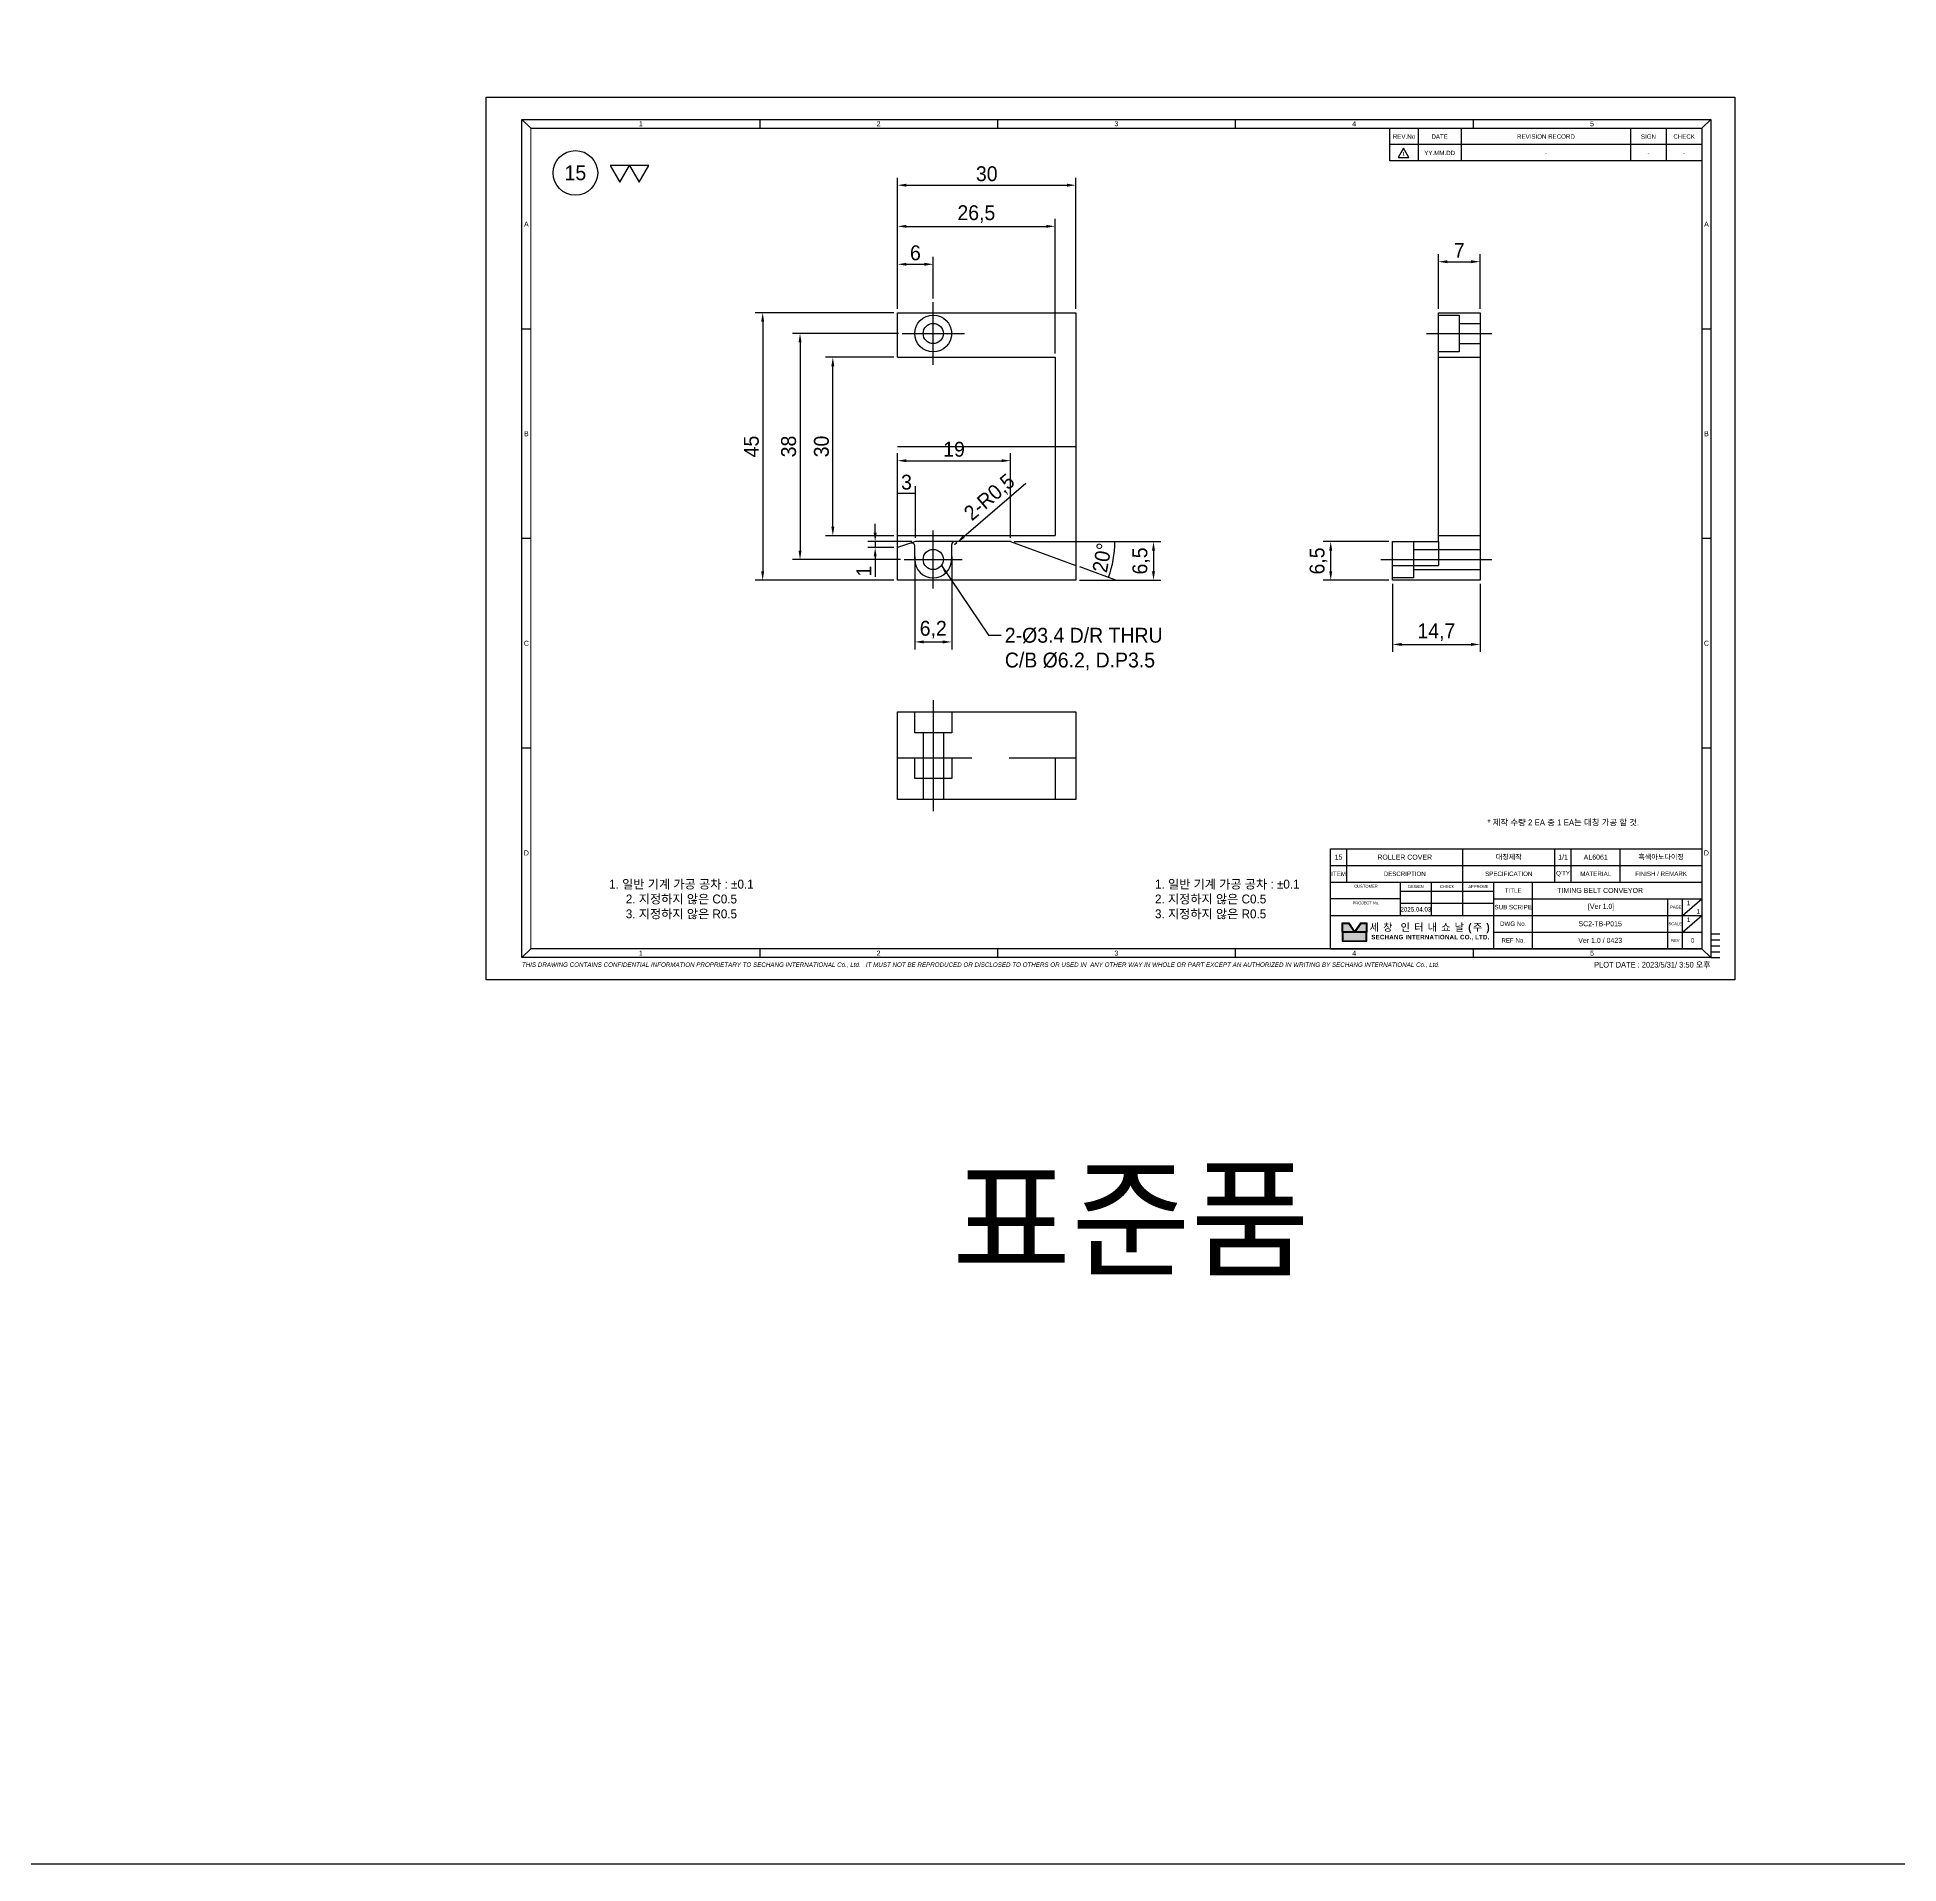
# Model space of a CAD drawing. Header units: inches. Extents: x 0 to 23821, y 0 to 11279.
# Drawn here: x 22828.5 to 23141.6, y 1770.5 to 2077.7 of the extents above; entities that cross this region are included whole.
import ezdxf
from ezdxf.enums import TextEntityAlignment as Align

# ---------------------------------------------------------------- set-up
doc = ezdxf.new("R2010")
doc.units = ezdxf.units.IN
doc.header["$LTSCALE"] = 10
doc.header["$MEASUREMENT"] = 0
for name, pattern in [('CENTER', [2, 1.25, -0.25, 0.25, -0.25]), ('HIDDEN', [0.375, 0.25, -0.125]), ('PHANTOM', [2.5, 1.25, -0.25, 0.25, -0.25, 0.25, -0.25])]:
    doc.linetypes.add(name, pattern=pattern)
doc.layers.get('Defpoints').update_dxf_attribs({"color": 8})
for name, color, linetype in [('11', 1, 'CENTER'), ('22', 2, 'HIDDEN'), ('66', 6, 'PHANTOM'), ('CENTER LINE', 1, 'CENTER'), ('HIDDEN LINE', 4, 'HIDDEN'), ('T', 3, 'Continuous')]:
    doc.layers.add(name, color=color, linetype=linetype)
doc.styles.add('SCI', font='')
doc.styles.get('SCI').set_extended_font_data('Gulim')
doc.dimstyles.new('SCH', dxfattribs={"dimtxt": 2.5, "dimasz": 2, "dimexe": 1.25, "dimexo": 0.625, "dimtad": 1, "dimdec": 8, "dimtxsty": 'SCI', "dimcen": 2.5, "dimclrd": 4, "dimclre": 4, "dimclrt": 7, "dimadec": 8, "dimazin": 2, "dimtfac": 1, "dimtdec": 8, "dimtmove": 0, "dimatfit": 3, "dimfxl": 1, "dimarcsym": 0})

# ---------------------------------------------------------------- blocks, each defined once
blk = doc.blocks.new('A$C5b8731fd')
for p, q in [((0, 0), (-2.25, -3.9)), ((2.25, -3.9), (0, 0)), ((-2.25, -3.9), (2.25, -3.9))]:
    blk.add_line(p, q)
blk = doc.blocks.new('*U546')
at = {"color": 2}
for points in [[(0, 0), (1.5, 2.6), (-1.5, 2.6)], [(3, 0), (4.5, 2.6), (1.5, 2.6)]]:
    blk.add_lwpolyline(points, close=True, dxfattribs=at)
blk = doc.blocks.new('SECHANG TITLE')
h = blk.add_hatch(color=162)
h.dxf.hatch_style = 1
h.paths.add_polyline_path([(6.08, -25.11), (4.21, -25.11), (4.21, -27.9), (7.94, -27.9)])
h.paths.add_polyline_path([(12.06, -25.11), (10.19, -25.11), (8.33, -27.9), (12.06, -27.9)])
h.paths.add_polyline_path([(12.06, -28.1), (4.21, -28.1), (4.21, -30.89), (12.06, -30.89)])
at = {"color": 3}
for p, q in [((125, 0), (125, -33.6)), ((0, -5.6), (125, -5.6)), ((0, -33.6), (0, -5.6)), ((5.5, -11.2), (5.5, -5.6)), ((44.5, -22.4), (44.5, -5.6)), ((75.5, -11.2), (75.5, -5.6)), ((81, -11.2), (81, -5.6)), ((97.5, -11.2), (97.5, -5.6)), ((0, -11.2), (125, -11.2)), ((23.5, -11.2), (23.5, -22.4)), ((34, -22.4), (34, -11.2)), ((55, -33.6), (55, -11.2)), ((68, -33.6), (68, -11.2)), ((23.5, -16.8), (0, -16.8)), ((23.5, -14.2), (55, -14.2)), ((23.5, -18.3), (55, -18.3)), ((55, -16.8), (125, -16.8)), ((113.5, -33.6), (113.5, -16.8)), ((118.5, -22.4), (125, -16.8)), ((118.5, -33.6), (118.5, -16.8)), ((0, -22.4), (125, -22.4)), ((118.5, -28), (125, -22.4)), ((55, -28), (125, -28)), ((0, -33.6), (125, -33.6))]:
    blk.add_line(p, q, dxfattribs=at)
for p, q in [((4, -28), (4, -24.9)), ((4, -24.9), (6.19, -24.9)), ((6.19, -24.9), (8.13, -27.81)), ((10.08, -24.9), (8.13, -27.81)), ((10.08, -24.9), (12.27, -24.9)), ((12.27, -24.9), (12.27, -28)), ((4, -28), (4, -31.1)), ((4, -31.1), (12.27, -31.1)), ((4.21, -27.9), (4.21, -25.11)), ((4.21, -25.11), (6.08, -25.11)), ((7.94, -27.9), (4.21, -27.9)), ((12.06, -28.1), (4.21, -28.1)), ((4.21, -28.1), (4.21, -30.89)), ((4.21, -30.89), (12.06, -30.89)), ((6.08, -25.11), (7.94, -27.9)), ((10.19, -25.11), (8.33, -27.9)), ((12.06, -27.9), (8.33, -27.9)), ((10.19, -25.11), (12.06, -25.11)), ((12.06, -25.11), (12.06, -27.9)), ((12.06, -30.89), (12.06, -28.1)), ((12.27, -31.1), (12.27, -28))]:
    blk.add_line(p, q)
at = {"attachment_point": 5, "style": 'SCI'}
for s, insert, char_height, width in [('ITEM', (2.75, -8.4), 1.5, 5.5), (' CUSTOMER', (11.75, -12.6), 1, 23.5), ('DESCRIPTION', (25, -8.4), 1.5, 39), ('DESIGN', (28.75, -12.7), 1, 10.5), ('CHECK', (39.25, -12.7), 1, 10.5), ('APPROVE', (49.75, -12.7), 1, 10.5), ('SPECIFICATION', (60, -8.4), 1.5, 31), ("Q'TY", (78.25, -8.4), 1.5, 5.5), ('MATERIAL', (89.25, -8.4), 1.5, 16.5), ('FINISH / REMARK', (111.25, -8.4), 1.5, 27.5), (' PROJECT No.', (11.75, -18.2), 1, 23.5), ('TITLE', (61.5, -14), 1.5, 13), ('{\\fGulim|b1|i0|c129|p50;\\T1.45;세창 인터내쇼날(주)}', (33.63, -26.75), 2.5, 38.7333), ('SUB SCRIPE', (61.5, -19.6), 1.5, 13), ('DWG No.', (61.5, -25.2), 1.5, 13), ('SCALE', (116, -25.2), 1, 5), (' PAGE', (116, -19.6), 1, 5), ('{\\fGulim|b1|i0|c129|p50;\\T1.05;SECHANG INTERNATIONAL CO., LTD.}', (33.63, -29.85), 1.5, 38.7333), ('REF No.', (61.5, -30.8), 1.5, 13), ('REV', (116, -30.8), 1, 5)]:
    blk.add_mtext(s, dxfattribs=dict(at, insert=insert, char_height=char_height, width=width))
blk = doc.blocks.new('SECHANG REV')
at = {"color": 7}
blk.add_line((-52.5, 0), (-52.5, 5.5), dxfattribs=at)
blk.add_line((52.5, 0), (-52.5, 0))
at = {"color": 3}
for p, q in [((-43, 5.5), (-43, 0)), ((-28.5, 5.5), (-28.5, 0)), ((28.5, 5.5), (28.5, 0)), ((40.5, 5.5), (40.5, 0)), ((52.5, 5.5), (52.5, 0))]:
    blk.add_line(p, q, dxfattribs=at)
blk = doc.blocks.new('SECHANG A3')
at = {"color": 2}
for p, q in [((-198, 289.5), (-195, 286.5)), ((-118, 289.5), (-118, 286.5)), ((-38, 289.5), (-38, 286.5)), ((42, 289.5), (42, 286.5)), ((122, 289.5), (122, 286.5)), ((202, 289.5), (199, 286.5)), ((-195, 10.5), (-198, 7.5)), ((-118, 10.5), (-118, 7.5)), ((-38, 10.5), (-38, 7.5)), ((42, 10.5), (42, 7.5)), ((122, 10.5), (122, 7.5)), ((199, 10.5), (202, 7.5))]:
    blk.add_line(p, q, dxfattribs=at)
at = {"color": 3}
blk.add_line((94, 286.5), (199, 286.5), dxfattribs=at)
for p, q in [((-198, 219), (-195, 219)), ((199, 219), (202, 219)), ((-195, 148.5), (-198, 148.5)), ((202, 148.5), (199, 148.5)), ((-195, 78), (-198, 78)), ((202, 78), (199, 78)), ((202, 15.5), (205, 15.5))]:
    blk.add_line(p, q)
at = {"color": 1}
blk.add_lwpolyline([(-210, 297), (210, 297), (210, 0), (-210, 0)], close=True, dxfattribs=at)
at = {"color": 2}
blk.add_lwpolyline([(-198, 289.5), (202, 289.5), (202, 7.5), (-198, 7.5)], close=True, dxfattribs=at)
at = {"const_width": 0.4}
blk.add_lwpolyline([(-195, 286.5), (199, 286.5), (199, 10.5), (-195, 10.5)], close=True, dxfattribs=at)
at = {"layer": '11', "ltscale": 5}
blk.add_line((202, 11.5), (205, 11.5), dxfattribs=at)
at = {"layer": '22', "ltscale": 5}
blk.add_line((202, 13.5), (205, 13.5), dxfattribs=at)
at = {"layer": '66', "ltscale": 3}
blk.add_line((202, 9.5), (205, 9.5), dxfattribs=at)
at = {"layer": 'T'}
blk.add_line((202, 7.5), (205, 7.5), dxfattribs=at)
for name, p in [('SECHANG REV', (146.5, 281)), ('SECHANG TITLE', (74, 44.1))]:
    blk.add_blockref(name, p)
at = {"linetype": 'Continuous', "style": 'SCI'}
blk.add_text('PLOT DATE : 2023/5/31/ 3:50 오후', height=1.92, dxfattribs=at).set_placement((201.86, 4.16), align=Align.RIGHT)
at = {"color": 2, "style": 'SCI'}
for s, insert, char_height, width, attachment_point in [('1', (-158, 288), 1.7, 80, 5), ('2', (-78, 288), 1.7, 80, 5), ('3', (2, 288), 1.7, 80, 5), ('4', (82, 288), 1.7, 80, 5), ('5', (162, 288), 1.7, 80, 5), ('A', (-196.5, 254.25), 1.7, 3, 5), ('A', (200.5, 254.25), 1.7, 3, 5), ('B', (-196.5, 183.75), 1.7, 3, 5), ('B', (200.5, 183.75), 1.7, 3, 5), ('C', (-196.5, 113.25), 1.7, 3, 5), ('C', (200.5, 113.25), 1.7, 3, 5), ('D', (-196.5, 42.75), 1.7, 3, 5), ('D', (200.5, 42.75), 1.7, 3, 5), ('1. 일반 기계 가공 공차 : ±0.1\\P2. 지정하지 않은 C0.5\\P3. 지정하지 않은 R0.5', (14.98, 27.07), 3, 83.5818, 4), ('TIMING BELT CONVEYOR', (164.75, 30.1), 1.7, 45.5, 5), ('2025.04.03', (102.75, 23.75), 1.5, 10.5, 5), ('\\pi1.42726;1', (195.75, 23.1), 1.5, 3.25, 4), ('1', (-158, 9), 1.7, 80, 5), ('2', (-78, 9), 1.7, 80, 5), ('3', (2, 9), 1.7, 80, 5), ('4', (82, 9), 1.7, 80, 5), ('5', (162, 9), 1.7, 80, 5)]:
    blk.add_mtext(s, dxfattribs=dict(at, insert=insert, char_height=char_height, width=width, attachment_point=attachment_point))
at = {"char_height": 1.5, "attachment_point": 5, "style": 'SCI'}
for s, insert, width in [('REV.No', (98.75, 283.7), 9.5), ('DATE', (110.75, 283.7), 14.5), ('REVISION RECORD', (146.5, 283.7), 57), ('SIGN', (181, 283.7), 12), ('CHECK', (193, 283.7), 12)]:
    blk.add_mtext(s, dxfattribs=dict(at, insert=insert, width=width))
at = {"color": 3, "insert": (-198, 5), "char_height": 1.5, "width": 400.0238, "attachment_point": 4, "style": 'SCI'}
blk.add_mtext('{\\fArial|b0|i1|c0|p34;THIS DRAWING CONTAINS CONFIDENTIAL INFORMATION PROPRIETARY TO SECHANG INTERNATIONAL Co., Ltd.   IT MUST NOT BE REPRODUCED OR DISCLOSED TO OTHERS OR USED IN  ANY OTHER WAY IN WHOLE OR PART EXCEPT AN AUTHORIZED IN WRITING BY SECHANG INTERNATIONAL Co., Ltd.  }', dxfattribs=at)
blk = doc.blocks.new('A$C22515e4a')
at = {"color": 3}
for p, q in [((0, 0), (125, 0)), ((0, -5.6), (0, 0)), ((5.5, -5.6), (5.5, 0)), ((44.5, -5.6), (44.5, 0)), ((75.5, -5.6), (75.5, 0)), ((81, -5.6), (81, 0)), ((97.5, -5.6), (97.5, 0)), ((125, 0), (125, -5.6))]:
    blk.add_line(p, q, dxfattribs=at)
blk = doc.blocks.new('V1A$C3DEF4BB8')
for p, q in [((-7, -16), (-7, 22.5)), ((-7, 22.5), (0, 22.5)), ((0, 22.5), (0, -22.5)), ((-14.7, -22.5), (-14.7, -16)), ((-14.7, -16), (-7, -16)), ((-7, -16), (-7, -20)), ((-14.7, -20), (-7, -20)), ((0, -22.5), (-14.7, -22.5))]:
    blk.add_line(p, q)
at = {"layer": 'CENTER LINE', "ltscale": 1.5}
blk.add_line((-9, 19), (2, 19), dxfattribs=at)
at = {"layer": 'CENTER LINE', "ltscale": 2.625}
blk.add_line((-16.7, -19), (2, -19), dxfattribs=at)
at = {"layer": 'HIDDEN LINE', "ltscale": 3}
for p, q in [((-7, 22.1), (-3.5, 22.1)), ((-3.5, 22.1), (-3.5, 15.9)), ((-3.5, 20.7), (0, 20.7)), ((-3.5, 15.9), (-7, 15.9)), ((-3.5, 17.3), (0, 17.3))]:
    blk.add_line(p, q, dxfattribs=at)
at = {"layer": 'HIDDEN LINE', "ltscale": 5}
for p, q in [((-7, 15), (0, 15)), ((-7, -15), (0, -15))]:
    blk.add_line(p, q, dxfattribs=at)
at = {"layer": 'HIDDEN LINE', "ltscale": 5.25}
for p, q in [((-11.2, -16), (-11.2, -22.1)), ((-11.2, -17.3), (0, -17.3)), ((-11.2, -20.7), (0, -20.7)), ((-11.2, -22.1), (-14.7, -22.1))]:
    blk.add_line(p, q, dxfattribs=at)
blk = doc.blocks.new('V1A$C070B536A')
for p, q in [((-25.5, 15), (1, 15)), ((1, 15), (1, -15)), ((-25.5, -15), (1, -15)), ((-22.5, -16), (-25.5, -17)), ((-22.6, -19), (-22.6, -16.73)), ((-15.9, -16), (-22.5, -16)), ((-16.4, -19), (-16.4, -16.5)), ((-6.5, -16), (-15.9, -16)), ((-6.5, -16), (4.5, -20))]:
    blk.add_line(p, q)
blk.add_lwpolyline([(-25.5, 15), (-25.5, 22.5), (4.5, 22.5), (4.5, -22.5), (-25.5, -22.5), (-25.5, -15)])
blk.add_circle((-19.5, 19), 3.1)
at = {"color": 7, "linetype": 'Continuous'}
for centre in [(-19.5, 19), (-19.5, -19)]:
    blk.add_circle(centre, 1.7, dxfattribs=at)
for centre, radius, start, end in [((-23.1, -16.73), 0.5, 0, 108.4349), ((-15.9, -16.5), 0.5, 90, 180), ((-19.5, -19), 3.1, 180, 0)]:
    blk.add_arc(centre, radius, start, end)
at = {"layer": 'CENTER LINE', "ltscale": 1.575}
for p, q in [((-19.5, 13.75), (-19.5, 24.25)), ((-24.75, 19), (-14.25, 19))]:
    blk.add_line(p, q, dxfattribs=at)
at = {"layer": 'CENTER LINE', "ltscale": 5}
blk.add_line((-25.5, 0), (4.5, 0), dxfattribs=at)
at = {"layer": 'CENTER LINE', "ltscale": 1.4625}
for p, q in [((-19.5, -23.87), (-19.5, -14.12)), ((-24.38, -19), (-14.62, -19))]:
    blk.add_line(p, q, dxfattribs=at)
blk = doc.blocks.new('V1A$C1F8A72A2')
blk.add_lwpolyline([(-19.13, 13.35), (10.87, 13.35), (10.87, -1.35), (-19.13, -1.35)], close=True)
at = {"layer": 'CENTER LINE', "ltscale": 2.625}
blk.add_line((-13.13, 15.35), (-13.13, -3.35), dxfattribs=at)
at = {"layer": 'HIDDEN LINE', "ltscale": 5.25}
for p, q in [((-16.23, 9.85), (-16.23, 13.35)), ((-10.03, 13.35), (-10.03, 9.85)), ((-10.03, 9.85), (-16.23, 9.85)), ((-14.83, 9.85), (-14.83, -1.35)), ((-11.43, 9.85), (-11.43, -1.35)), ((-16.23, 2.15), (-16.23, 5.65)), ((-10.03, 5.65), (-10.03, 2.15)), ((-10.03, 2.15), (-16.23, 2.15))]:
    blk.add_line(p, q, dxfattribs=at)
at = {"layer": 'HIDDEN LINE', "ltscale": 5}
for p, q in [((-19.13, 5.65), (10.87, 5.65)), ((7.37, 5.65), (7.37, -1.35))]:
    blk.add_line(p, q, dxfattribs=at)
blk = doc.blocks.new('*D968')
at = {"color": 4, "lineweight": -2, "transparency": 16777216}
for p, q in [((23064.17, 2031.97), (23064.17, 2041.17)), ((23065.67, 2039.92), (23069.67, 2039.92)), ((23071.17, 2031.97), (23071.17, 2041.17))]:
    blk.add_line(p, q, dxfattribs=at)
at = {"color": 4, "transparency": 16777216}
for points in [[(23065.67, 2040.17), (23065.67, 2039.67), (23064.17, 2039.92)], [(23069.67, 2040.17), (23069.67, 2039.67), (23071.17, 2039.92)]]:
    blk.add_solid(points, dxfattribs=at)
at = {"layer": 'Defpoints', "color": 0, "transparency": 16777216}
for p in [(23071.17, 2039.92), (23064.17, 2031.34), (23071.17, 2031.34)]:
    blk.add_point(p, dxfattribs=at)
at = {"color": 7, "transparency": 16777216, "insert": (23067.67, 2041.83), "char_height": 2.5, "attachment_point": 5, "style": 'SCI'}
blk.add_mtext('7', dxfattribs=at)
blk = doc.blocks.new('*D969')
at = {"color": 4, "lineweight": -2, "transparency": 16777216}
for p, q in [((23055.84, 1992.84), (23044.8, 1992.84)), ((23046.05, 1987.84), (23046.05, 1991.34)), ((23055.84, 1986.34), (23044.8, 1986.34))]:
    blk.add_line(p, q, dxfattribs=at)
at = {"color": 4, "transparency": 16777216}
for points in [[(23045.8, 1991.34), (23046.3, 1991.34), (23046.05, 1992.84)], [(23045.8, 1987.84), (23046.3, 1987.84), (23046.05, 1986.34)]]:
    blk.add_solid(points, dxfattribs=at)
at = {"layer": 'Defpoints', "color": 0, "transparency": 16777216}
for p in [(23046.05, 1992.84), (23056.47, 1992.84), (23056.47, 1986.34)]:
    blk.add_point(p, dxfattribs=at)
at = {"color": 7, "transparency": 16777216, "insert": (23043.99, 1989.59), "char_height": 2.5, "attachment_point": 5, "rotation": 90, "style": 'SCI'}
blk.add_mtext('6,5', dxfattribs=at)
blk = doc.blocks.new('*D970')
at = {"color": 4, "lineweight": -2, "transparency": 16777216}
for p, q in [((23056.47, 1985.72), (23056.47, 1974.3)), ((23071.17, 1985.72), (23071.17, 1974.3)), ((23057.97, 1975.55), (23069.67, 1975.55))]:
    blk.add_line(p, q, dxfattribs=at)
at = {"color": 4, "transparency": 16777216}
for points in [[(23057.97, 1975.8), (23057.97, 1975.3), (23056.47, 1975.55)], [(23069.67, 1975.8), (23069.67, 1975.3), (23071.17, 1975.55)]]:
    blk.add_solid(points, dxfattribs=at)
at = {"layer": 'Defpoints', "color": 0, "transparency": 16777216}
for p in [(23056.47, 1986.34), (23071.17, 1986.34), (23071.17, 1975.55)]:
    blk.add_point(p, dxfattribs=at)
at = {"color": 7, "transparency": 16777216, "insert": (23063.82, 1977.61), "char_height": 2.5, "attachment_point": 5, "style": 'SCI'}
blk.add_mtext('14,7', dxfattribs=at)
blk = doc.blocks.new('*D971')
at = {"color": 4, "lineweight": -2, "transparency": 16777216}
for p, q in [((22973.19, 2031.97), (22973.19, 2040.74)), ((22974.69, 2039.49), (22977.69, 2039.49)), ((22979.19, 2033.72), (22979.19, 2040.74))]:
    blk.add_line(p, q, dxfattribs=at)
at = {"color": 4, "transparency": 16777216}
for points in [[(22974.69, 2039.74), (22974.69, 2039.24), (22973.19, 2039.49)], [(22977.69, 2039.74), (22977.69, 2039.24), (22979.19, 2039.49)]]:
    blk.add_solid(points, dxfattribs=at)
at = {"layer": 'Defpoints', "color": 0, "transparency": 16777216}
for p in [(22979.19, 2039.49), (22979.19, 2033.09), (22973.19, 2031.34)]:
    blk.add_point(p, dxfattribs=at)
at = {"color": 7, "transparency": 16777216, "insert": (22976.19, 2041.4), "char_height": 2.5, "attachment_point": 5, "style": 'SCI'}
blk.add_mtext('6', dxfattribs=at)
blk = doc.blocks.new('*D972')
at = {"color": 4, "lineweight": -2, "transparency": 16777216}
for p, q in [((22973.19, 2031.97), (22973.19, 2047.12)), ((22974.69, 2045.87), (22998.19, 2045.87)), ((22999.69, 2024.47), (22999.69, 2047.12))]:
    blk.add_line(p, q, dxfattribs=at)
at = {"color": 4, "transparency": 16777216}
for points in [[(22974.69, 2046.12), (22974.69, 2045.62), (22973.19, 2045.87)], [(22998.19, 2046.12), (22998.19, 2045.62), (22999.69, 2045.87)]]:
    blk.add_solid(points, dxfattribs=at)
at = {"layer": 'Defpoints', "color": 0, "transparency": 16777216}
for p in [(22999.69, 2045.87), (22973.19, 2031.34), (22999.69, 2023.84)]:
    blk.add_point(p, dxfattribs=at)
at = {"color": 7, "transparency": 16777216, "insert": (22986.44, 2047.93), "char_height": 2.5, "attachment_point": 5, "style": 'SCI'}
blk.add_mtext('26,5', dxfattribs=at)
blk = doc.blocks.new('*D973')
at = {"color": 4, "lineweight": -2, "transparency": 16777216}
for p, q in [((22973.19, 2031.97), (22973.19, 2054.04)), ((22974.69, 2052.79), (23001.69, 2052.79)), ((23003.19, 2031.97), (23003.19, 2054.04))]:
    blk.add_line(p, q, dxfattribs=at)
at = {"color": 4, "transparency": 16777216}
for points in [[(22974.69, 2053.04), (22974.69, 2052.54), (22973.19, 2052.79)], [(23001.69, 2053.04), (23001.69, 2052.54), (23003.19, 2052.79)]]:
    blk.add_solid(points, dxfattribs=at)
at = {"layer": 'Defpoints', "color": 0, "transparency": 16777216}
for p in [(23003.19, 2052.79), (22973.19, 2031.34), (23003.19, 2031.34)]:
    blk.add_point(p, dxfattribs=at)
at = {"color": 7, "transparency": 16777216, "insert": (22988.19, 2054.7), "char_height": 2.5, "attachment_point": 5, "style": 'SCI'}
blk.add_mtext('30', dxfattribs=at)
blk = doc.blocks.new('*D974')
at = {"color": 4, "lineweight": -2, "transparency": 16777216}
for p, q in [((22972.57, 2023.84), (22961.05, 2023.84)), ((22962.3, 1995.34), (22962.3, 2022.34)), ((22972.57, 1993.84), (22961.05, 1993.84))]:
    blk.add_line(p, q, dxfattribs=at)
at = {"color": 4, "transparency": 16777216}
for points in [[(22962.05, 2022.34), (22962.55, 2022.34), (22962.3, 2023.84)], [(22962.05, 1995.34), (22962.55, 1995.34), (22962.3, 1993.84)]]:
    blk.add_solid(points, dxfattribs=at)
at = {"layer": 'Defpoints', "color": 0, "transparency": 16777216}
for p in [(22962.3, 2023.84), (22973.19, 2023.84), (22973.19, 1993.84)]:
    blk.add_point(p, dxfattribs=at)
at = {"color": 7, "transparency": 16777216, "insert": (22960.39, 2008.84), "char_height": 2.5, "attachment_point": 5, "rotation": 90, "style": 'SCI'}
blk.add_mtext('30', dxfattribs=at)
blk = doc.blocks.new('*D975')
at = {"color": 4, "lineweight": -2, "transparency": 16777216}
for p, q in [((22973.32, 2027.84), (22955.53, 2027.84)), ((22956.78, 2026.34), (22956.78, 1991.34)), ((22973.69, 1989.84), (22955.53, 1989.84))]:
    blk.add_line(p, q, dxfattribs=at)
at = {"color": 4, "transparency": 16777216}
for points in [[(22956.53, 2026.34), (22957.03, 2026.34), (22956.78, 2027.84)], [(22956.53, 1991.34), (22957.03, 1991.34), (22956.78, 1989.84)]]:
    blk.add_solid(points, dxfattribs=at)
at = {"layer": 'Defpoints', "color": 0, "transparency": 16777216}
for p in [(22973.94, 2027.84), (22956.78, 1989.84), (22974.32, 1989.84)]:
    blk.add_point(p, dxfattribs=at)
at = {"color": 7, "transparency": 16777216, "insert": (22954.87, 2008.84), "char_height": 2.5, "attachment_point": 5, "rotation": 90, "style": 'SCI'}
blk.add_mtext('38', dxfattribs=at)
blk = doc.blocks.new('*D976')
at = {"color": 4, "lineweight": -2, "transparency": 16777216}
for p, q in [((22972.57, 2031.34), (22949.25, 2031.34)), ((22950.5, 2029.84), (22950.5, 1987.84)), ((22972.57, 1986.34), (22949.25, 1986.34))]:
    blk.add_line(p, q, dxfattribs=at)
at = {"color": 4, "transparency": 16777216}
for points in [[(22950.25, 2029.84), (22950.75, 2029.84), (22950.5, 2031.34)], [(22950.25, 1987.84), (22950.75, 1987.84), (22950.5, 1986.34)]]:
    blk.add_solid(points, dxfattribs=at)
at = {"layer": 'Defpoints', "color": 0, "transparency": 16777216}
for p in [(22973.19, 2031.34), (22950.5, 1986.34), (22973.19, 1986.34)]:
    blk.add_point(p, dxfattribs=at)
at = {"color": 7, "transparency": 16777216, "insert": (22948.6, 2008.84), "char_height": 2.5, "attachment_point": 5, "rotation": 90, "style": 'SCI'}
blk.add_mtext('45', dxfattribs=at)
blk = doc.blocks.new('*D977')
at = {"color": 4, "lineweight": -2, "transparency": 16777216}
for p, q in [((22992.82, 1992.84), (23017.49, 1992.84)), ((23016.24, 1991.34), (23016.24, 1987.84)), ((23003.82, 1986.34), (23017.49, 1986.34))]:
    blk.add_line(p, q, dxfattribs=at)
at = {"color": 4, "transparency": 16777216}
for points in [[(23015.99, 1991.34), (23016.49, 1991.34), (23016.24, 1992.84)], [(23015.99, 1987.84), (23016.49, 1987.84), (23016.24, 1986.34)]]:
    blk.add_solid(points, dxfattribs=at)
at = {"layer": 'Defpoints', "color": 0, "transparency": 16777216}
for p in [(22992.19, 1992.84), (23003.19, 1986.34), (23016.24, 1986.34)]:
    blk.add_point(p, dxfattribs=at)
at = {"color": 7, "transparency": 16777216, "insert": (23014.18, 1989.59), "char_height": 2.5, "attachment_point": 5, "rotation": 90, "style": 'SCI'}
blk.add_mtext('6,5', dxfattribs=at)
blk = doc.blocks.new('*D978')
at = {"color": 4, "lineweight": -2, "transparency": 16777216}
for p, q in [((22992.82, 1992.84), (23011, 1992.84)), ((23003.78, 1988.63), (23009.86, 1986.41))]:
    blk.add_line(p, q, dxfattribs=at)
blk.add_arc((22992.19, 1992.84), 17.55, 340, 360, dxfattribs=at)
at = {"layer": 'Defpoints', "color": 0, "transparency": 16777216}
for p in [(22982.79, 1992.84), (22992.19, 1992.84), (22992.19, 1992.84), (23003.19, 1988.84), (23009.27, 1988.8)]:
    blk.add_point(p, dxfattribs=at)
at = {"color": 7, "transparency": 16777216, "insert": (23007.6, 1990.13), "char_height": 2.5, "attachment_point": 5, "rotation": 80, "style": 'SCI'}
blk.add_mtext('20°', dxfattribs=at)
blk = doc.blocks.new('*D979')
at = {"color": 4, "lineweight": -2, "transparency": 16777216}
for p, q in [((22973.19, 1992.47), (22973.19, 2007.7)), ((22992.19, 1993.47), (22992.19, 2007.7)), ((22974.69, 2006.45), (22990.69, 2006.45))]:
    blk.add_line(p, q, dxfattribs=at)
at = {"color": 4, "transparency": 16777216}
for points in [[(22974.69, 2006.7), (22974.69, 2006.2), (22973.19, 2006.45)], [(22990.69, 2006.7), (22990.69, 2006.2), (22992.19, 2006.45)]]:
    blk.add_solid(points, dxfattribs=at)
at = {"layer": 'Defpoints', "color": 0, "transparency": 16777216}
for p in [(22992.19, 2006.45), (22973.19, 1991.84), (22992.19, 1992.84)]:
    blk.add_point(p, dxfattribs=at)
at = {"color": 7, "transparency": 16777216, "insert": (22982.69, 2008.36), "char_height": 2.5, "attachment_point": 5, "style": 'SCI'}
blk.add_mtext('19', dxfattribs=at)
blk = doc.blocks.new('*D980')
at = {"color": 4, "lineweight": -2, "transparency": 16777216}
for p, q in [((22973.19, 1994.47), (22973.19, 2002.18)), ((22976.19, 2000.93), (22973.19, 2000.93)), ((22976.19, 1993.47), (22976.19, 2002.18))]:
    blk.add_line(p, q, dxfattribs=at)
at = {"layer": 'Defpoints', "color": 0, "transparency": 16777216}
for p in [(22973.19, 2000.93), (22973.19, 1993.84), (22976.19, 1992.84)]:
    blk.add_point(p, dxfattribs=at)
at = {"color": 7, "transparency": 16777216, "insert": (22974.69, 2002.83), "char_height": 2.5, "attachment_point": 5, "style": 'SCI'}
blk.add_mtext('3', dxfattribs=at)
blk = doc.blocks.new('*D981')
at = {"color": 4, "lineweight": -2, "transparency": 16777216}
for p, q in [((22976.09, 1990.35), (22976.09, 1974.72)), ((22982.29, 1990.35), (22982.29, 1974.72)), ((22977.59, 1975.97), (22980.79, 1975.97))]:
    blk.add_line(p, q, dxfattribs=at)
at = {"color": 4, "transparency": 16777216}
for points in [[(22977.59, 1976.22), (22977.59, 1975.72), (22976.09, 1975.97)], [(22980.79, 1976.22), (22980.79, 1975.72), (22982.29, 1975.97)]]:
    blk.add_solid(points, dxfattribs=at)
at = {"layer": 'Defpoints', "color": 0, "transparency": 16777216}
for p in [(22976.09, 1990.98), (22982.29, 1990.98), (22982.29, 1975.97)]:
    blk.add_point(p, dxfattribs=at)
at = {"color": 7, "transparency": 16777216, "insert": (22979.19, 1978.03), "char_height": 2.5, "attachment_point": 5, "style": 'SCI'}
blk.add_mtext('6,2', dxfattribs=at)
blk = doc.blocks.new('*D982')
at = {"color": 4, "lineweight": -2, "transparency": 16777216}
for p, q in [((22994.74, 2002.61), (22984.31, 1993.65)), ((22982.79, 1992.34), (22983.17, 1992.67))]:
    blk.add_line(p, q, dxfattribs=at)
blk.add_arc((22982.79, 1992.34), 0.5, 40.6554, 90, dxfattribs=at)
at = {"color": 4, "transparency": 16777216}
blk.add_solid([(22984.15, 1993.84), (22984.47, 1993.46), (22983.17, 1992.67)], dxfattribs=at)
at = {"layer": 'Defpoints', "color": 0, "transparency": 16777216}
for p in [(22982.79, 1992.34), (22983.17, 1992.67)]:
    blk.add_point(p, dxfattribs=at)
at = {"color": 7, "transparency": 16777216, "insert": (22988.75, 2000.18), "char_height": 2.5, "attachment_point": 5, "rotation": 40.6554, "style": 'SCI'}
blk.add_mtext('2-R0,5', dxfattribs=at)
blk = doc.blocks.new('*D751')
at = {"color": 4, "lineweight": -2, "transparency": 16777216}
for p, q in [((22969.42, 1994.34), (22969.42, 1995.84)), ((22975.57, 1992.84), (22968.17, 1992.84)), ((22972.57, 1991.84), (22968.17, 1991.84)), ((22969.42, 1992.84), (22969.42, 1991.84)), ((22969.42, 1990.34), (22969.42, 1986.93))]:
    blk.add_line(p, q, dxfattribs=at)
at = {"color": 4, "transparency": 16777216}
for points in [[(22969.17, 1994.34), (22969.67, 1994.34), (22969.42, 1992.84)], [(22969.17, 1990.34), (22969.67, 1990.34), (22969.42, 1991.84)]]:
    blk.add_solid(points, dxfattribs=at)
at = {"layer": 'Defpoints', "color": 0, "transparency": 16777216}
for p in [(22969.42, 1991.84), (22973.19, 1991.84), (22976.19, 1992.84)]:
    blk.add_point(p, dxfattribs=at)
at = {"color": 7, "transparency": 16777216, "insert": (22967.51, 1987.89), "char_height": 2.5, "attachment_point": 5, "rotation": 90, "style": 'SCI'}
blk.add_mtext('1', dxfattribs=at)

msp = doc.modelspace()

# ---------------------------------------------------------------- linework, layer by layer
msp.add_lwpolyline([(16750, 1770.46366694), (23820.81798648, 1770.46366694), (23820.81798648, 2874.08069523), (16750, 2874.08069523)], close=True)
msp.add_circle((22919, 2054.86632666), 3.75)

# ---------------------------------------------------------------- block references
for name, p, xscale, yscale, zscale in [('SECHANG A3', (23009, 1919.11632666), 0.5, 0.5, 0.5), ('SECHANG REV', (23082.25, 2056.86632666), 0.5, 0.5, 0.5), ('A$C5b8731fd', (23058.30451915, 2059.03272671), 0.3999999999999999, 0.3999999999999999, 0.3999999999999999), ('*U546', (22926.47109874, 2053.27735565), 1.083333333333445, 1.083333333333445, 1.083333333333445), ('A$C22515e4a', (23046, 1941.16632666), 0.5, 0.5, 0.5)]:
    msp.add_blockref(name, p, dxfattribs=dict(xscale=xscale, yscale=yscale, zscale=zscale))
for name, p in [('V1A$C070B536A', (22998.69354078, 2008.84305528)), ('V1A$C3DEF4BB8', (23071.16504123, 2008.84305528)), ('V1A$C1F8A72A2', (22992.32094602, 1950.83761266))]:
    msp.add_blockref(name, p)

# ---------------------------------------------------------------- texts
at = {"color": 40, "style": 'SCI'}
msp.add_text('* 제작 수량 2 EA 중 1 EA는 대칭 가공 할 것.', height=1.0096153846, dxfattribs=at).set_placement((23072.41841752, 1945.60796275), align=Align.MIDDLE_LEFT)
at = {"attachment_point": 5, "style": 'SCI'}
for s, insert, char_height, width in [('{\\fGulim|b0|i0|c129|p50;1}', (23058.30451915, 2058.05761202), 0.6, 1.8015447416), ('YY.MM.DD', (23064.375, 2058.21632666), 0.75, 7.25), ('-', (23082.25, 2058.21632666), 0.75, 28.5), ('-', (23099.5, 2058.21632666), 0.75, 6), ('-', (23105.5, 2058.21632666), 0.75, 6)]:
    msp.add_mtext(s, dxfattribs=dict(at, insert=insert, char_height=char_height, width=width))
at = {"color": 2, "style": 'SCI'}
for s, insert, char_height, width, attachment_point in [('15', (22919, 2054.86632666), 2.5, 7.5, 5), ('15', (23047.375, 1939.76632666), 0.85, 2.75, 5), ('ROLLER COVER', (23058.5, 1939.76632666), 0.85, 20.0838800859, 5), ('대칭제작', (23076, 1939.76632666), 0.85, 15.5, 5), ('1/1', (23085.125, 1939.76632666), 0.85, 2.75, 5), ('AL6061', (23090.625, 1939.76632666), 0.85, 8.25, 5), ('흑색아노다이징', (23101.625, 1939.76632666), 0.85, 13.75, 5), ('1. 일반 기계 가공 공차 : ±0.1\\P2. 지정하지 않은 C0.5\\P3. 지정하지 않은 R0.5', (22936.83303359, 1932.65192822), 1.5, 41.7909183144, 5), ('\\pi0.71363;1', (23105.25, 1932.06632666), 0.75, 1.625, 4), ('SC2-TB-P015', (23091.375, 1928.56632666), 0.85, 22.75, 5), (' [Ver 1.0]', (23091.375, 1931.36632666), 0.85, 22.75, 5), ('\\pi0.71363;1', (23105.25, 1929.26632666), 0.75, 1.625, 4), ('Ver 1.0 / 0423', (23091.375, 1925.76632666), 0.85, 22.75, 5), ('\\pi1.39431;0', (23105.25, 1925.76632666), 0.75, 3.25, 4), ('\\pi16.65776;표준품', (22965.65444961, 1886.85941475), 16, 94.7802370477, 1)]:
    msp.add_mtext(s, dxfattribs=dict(at, insert=insert, char_height=char_height, width=width, attachment_point=attachment_point))
at = {"color": 7, "insert": (22991.23616537, 1978.34367948), "char_height": 2.5, "attachment_point": 1, "style": 'SCI'}
msp.add_mtext('2-%%C3.4 D/R THRU\\PC/B %%C6.2, D.P3.5', dxfattribs=at)

# ---------------------------------------------------------------- dimensions: what is measured, and where the dimension line sits
for base, p1, p2, picture, middle in [((23003.1935407835, 2052.7905740835), (22973.1935407835, 2031.3430552849), (23003.1935407835, 2031.3430552849), '*D973', (22988.1935407835, 2054.6971985842)), ((22999.6935407835, 2045.8697866088), (22973.1935407835, 2031.3430552849), (22999.6935407835, 2023.8430552849), '*D972', (22986.4435407835, 2047.931204718)), ((22979.1935407835, 2039.4921801753), (22973.1935407835, 2031.3430552849), (22979.1935407835, 2033.0930552849), '*D971', (22976.1935407835, 2041.398804676)), ((23071.1650412295, 2039.9222018832), (23064.1650412295, 2031.3430552849), (23071.1650412295, 2031.3430552849), '*D968', (23067.6650412295, 2041.8288263838)), ((22992.1935407835, 2006.4525782149), (22973.1935407835, 1991.8430552849), (22992.1935407835, 1992.8430552849), '*D979', (22982.6935407835, 2008.3625316104)), ((22973.19354078, 2000.92571721), (22976.19354078, 1992.84305528), (22973.19354078, 1993.84305528), '*D980', (22974.69354078, 2002.83234171)), ((22982.2935407835, 1975.9694961132), (22976.0935407835, 1990.9795321466), (22982.2935407835, 1990.9795321466), '*D981', (22979.1935407835, 1978.0309142223)), ((23071.1650412295, 1975.5467625647), (23056.4650412295, 1986.3430552849), (23071.1650412295, 1986.3430552849), '*D970', (23063.8150412295, 1977.6098451213))]:
    dim = msp.add_linear_dim(base=base, p1=p1, p2=p2, dimstyle='SCH', override={"dimasz": 1.5})
    dim.commit()
    dim.dimension.update_dxf_attribs({"geometry": picture, "text_midpoint": middle})
for base, p1, p2, picture, middle in [((22950.5035338039, 1986.3430552849), (22973.1935407835, 2031.3430552849), (22973.1935407835, 1986.3430552849), '*D976', (22948.5952448558, 2008.8430552849)), ((22956.7751660212, 1989.8430552849), (22973.9435407835, 2027.8430552849), (22974.3185407835, 1989.8430552849), '*D975', (22954.8685415205, 2008.8430552849)), ((22962.295263765, 2023.8430552849), (22973.1935407835, 1993.8430552849), (22973.1935407835, 2023.8430552849), '*D974', (22960.3886392643, 2008.8430552849)), ((22969.42297193, 1991.84305528), (22976.19354078, 1992.84305528), (22973.19354078, 1991.84305528), '*D751', (22967.51301853, 1987.8884947)), ((23016.2446538377, 1986.3430552849), (22992.1935407835, 1992.8430552849), (23003.1935407835, 1986.3430552849), '*D977', (23014.1832357285, 1989.5930552849)), ((23046.0499289996, 1992.8430552849), (23056.4650412295, 1986.3430552849), (23056.4650412295, 1992.8430552849), '*D969', (23043.9885108904, 1989.5930552849))]:
    dim = msp.add_linear_dim(base=base, p1=p1, p2=p2, angle=90, dimstyle='SCH', override={"dimasz": 1.5})
    dim.commit()
    dim.dimension.update_dxf_attribs({"geometry": picture, "text_midpoint": middle})
dim = msp.add_radius_dim(center=(22982.793540783, 1992.343055285), mpoint=(22983.172861903, 1992.668809009), text='2-<>', dimstyle='SCH', override={"dimasz": 1.5})
dim.commit()
dim.dimension.update_dxf_attribs({"geometry": '*D982', "text_midpoint": (22988.753200709, 2000.178343956)})
dim = msp.add_angular_dim_2l(base=(23009.2733713187, 1988.7950610864), line1=((22992.1935407835, 1992.8430552849), (22982.7935407835, 1992.8430552849)), line2=((22992.1935407835, 1992.8430552849), (23003.1935407835, 1988.839382708)), dimstyle='SCH', override={"dimasz": 1.5})
dim.commit()
dim.dimension.update_dxf_attribs({"geometry": '*D978', "text_midpoint": (23007.6021862885, 1990.1260953462)})

# ---------------------------------------------------------------- leaders
at = {"annotation_type": 0, "has_hookline": 1, "hookline_direction": 0, "text_width": 28.9114514}
msp.add_leader([(22980.55422416, 1988.8239671), (22988.47519826, 1977.09367948), (22990.61116537, 1977.09367948)], dimstyle='SCH', override={"dimasz": 1.5, "dimgap": 0.625, "dimtad": 0}, dxfattribs=at)

doc.saveas('drawing.dxf')
